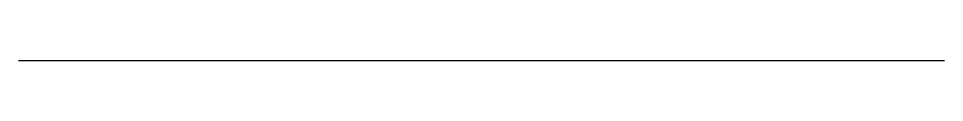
# Paper-space layout 'Layout1' of a CAD drawing. Header units: millimetres. Extents: x 0 to 10, y 0 to 0.
import ezdxf

# ---------------------------------------------------------------- set-up
doc = ezdxf.new("R2010")
doc.units = ezdxf.units.MM

psp = doc.layouts.get("Layout1")

# ---------------------------------------------------------------- linework, layer by layer
at = {"layer": 'paper'}
psp.add_line((0, 0), (10, 0), dxfattribs=at)

doc.saveas('drawing.dxf')
